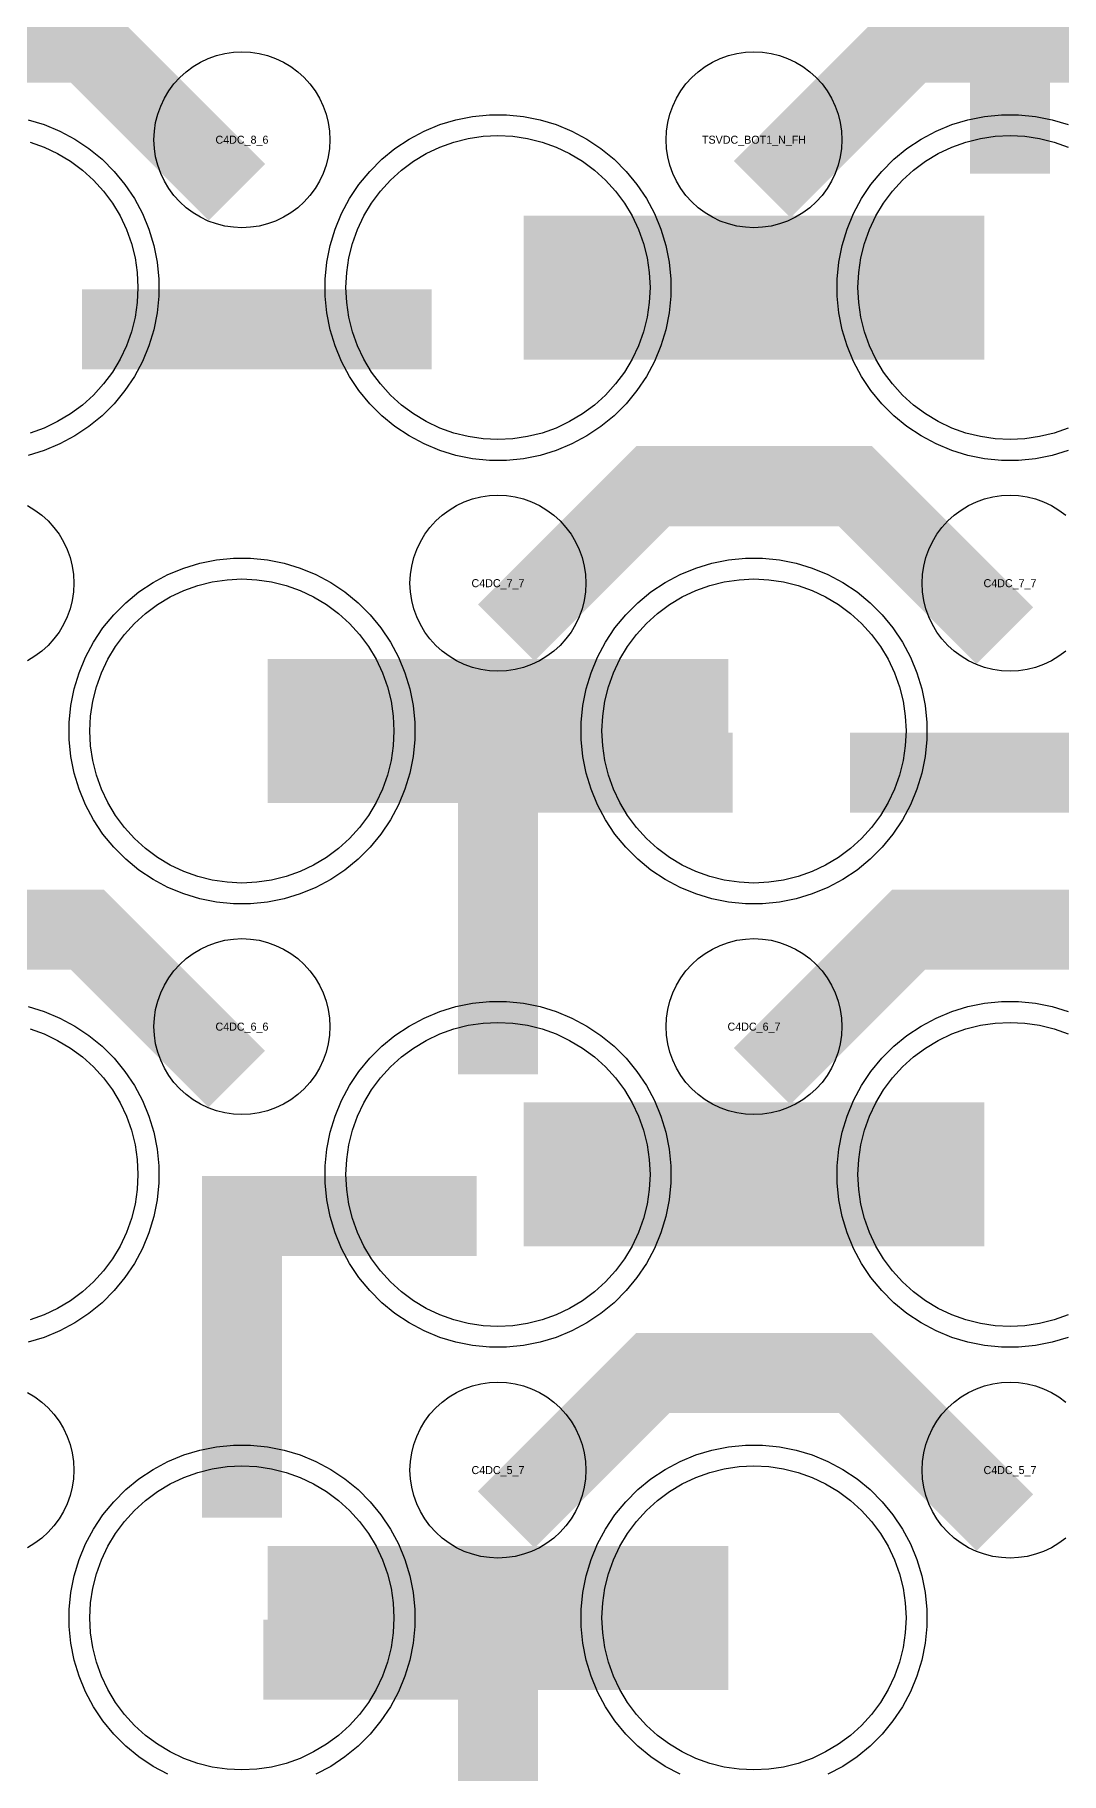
# Model space of a CAD drawing. Extents: x -11880 to 11880, y -14992 to 14992.
# Drawn here: x -9905 to -9584, y -14195 to -13652 of the extents above; entities that cross this region are included whole.
import ezdxf
from ezdxf.enums import TextEntityAlignment as Align

# ---------------------------------------------------------------- set-up
doc = ezdxf.new("R2010")
doc.units = 0
doc.header["$MEASUREMENT"] = 0
for name, color, linetype in [('GDS_775_DT_237', 138, 'CONTINUOUS'), ('RDL1_FS', 34, 'CONTINUOUS'), ('RDL_BS', 160, 'CONTINUOUS')]:
    doc.layers.add(name, color=color, linetype=linetype)

msp = doc.modelspace()

# ---------------------------------------------------------------- linework, layer by layer
at = {"layer": 'RDL1_FS', "color": 241, "true_color": 0xf7abae}
for points in [[(-9760, -13778.559), (-9764.657, -13778.33), (-9769.268, -13777.646), (-9773.791, -13776.514), (-9778.181, -13774.942), (-9782.395, -13772.95), (-9786.395, -13770.552), (-9790.14, -13767.774), (-9793.594, -13764.644), (-9796.724, -13761.19), (-9799.502, -13757.445), (-9801.9, -13753.445), (-9803.892, -13749.231), (-9805.464, -13744.841), (-9806.596, -13740.318), (-9807.28, -13735.707), (-9807.509, -13731.05), (-9807.28, -13726.393), (-9806.596, -13721.782), (-9805.464, -13717.259), (-9803.892, -13712.869), (-9801.9, -13708.655), (-9799.502, -13704.655), (-9796.724, -13700.91), (-9793.594, -13697.456), (-9790.14, -13694.326), (-9786.395, -13691.548), (-9782.395, -13689.15), (-9778.181, -13687.158), (-9773.791, -13685.586), (-9769.268, -13684.454), (-9764.657, -13683.77), (-9760, -13683.541), (-9755.343, -13683.77), (-9750.732, -13684.454), (-9746.209, -13685.586), (-9741.819, -13687.158), (-9737.605, -13689.15), (-9733.605, -13691.548), (-9729.86, -13694.326), (-9726.406, -13697.456), (-9723.276, -13700.91), (-9720.498, -13704.655), (-9718.1, -13708.655), (-9716.108, -13712.869), (-9714.536, -13717.259), (-9713.404, -13721.782), (-9712.72, -13726.393), (-9712.491, -13731.05), (-9712.72, -13735.707), (-9713.404, -13740.318), (-9714.536, -13744.841), (-9716.108, -13749.231), (-9718.1, -13753.445), (-9720.498, -13757.445), (-9723.276, -13761.19), (-9726.406, -13764.644), (-9729.86, -13767.774), (-9733.605, -13770.552), (-9737.605, -13772.95), (-9741.819, -13774.942), (-9746.209, -13776.514), (-9750.732, -13777.646), (-9755.343, -13778.33)], [(-9840, -13917.124), (-9844.657, -13916.895), (-9849.268, -13916.211), (-9853.791, -13915.079), (-9858.181, -13913.507), (-9862.395, -13911.515), (-9866.395, -13909.117), (-9870.14, -13906.339), (-9873.594, -13903.209), (-9876.724, -13899.755), (-9879.502, -13896.01), (-9881.9, -13892.01), (-9883.892, -13887.796), (-9885.464, -13883.406), (-9886.596, -13878.883), (-9887.28, -13874.272), (-9887.509, -13869.615), (-9887.28, -13864.958), (-9886.596, -13860.347), (-9885.464, -13855.824), (-9883.892, -13851.434), (-9881.9, -13847.22), (-9879.502, -13843.22), (-9876.724, -13839.475), (-9873.594, -13836.021), (-9870.14, -13832.891), (-9866.395, -13830.113), (-9862.395, -13827.715), (-9858.181, -13825.723), (-9853.791, -13824.151), (-9849.268, -13823.019), (-9844.657, -13822.335), (-9840, -13822.106), (-9835.343, -13822.335), (-9830.732, -13823.019), (-9826.209, -13824.151), (-9821.819, -13825.723), (-9817.605, -13827.715), (-9813.605, -13830.113), (-9809.86, -13832.891), (-9806.406, -13836.021), (-9803.276, -13839.475), (-9800.498, -13843.22), (-9798.1, -13847.22), (-9796.108, -13851.434), (-9794.536, -13855.824), (-9793.404, -13860.347), (-9792.72, -13864.958), (-9792.491, -13869.615), (-9792.72, -13874.272), (-9793.404, -13878.883), (-9794.536, -13883.406), (-9796.108, -13887.796), (-9798.1, -13892.01), (-9800.498, -13896.01), (-9803.276, -13899.755), (-9806.406, -13903.209), (-9809.86, -13906.339), (-9813.605, -13909.117), (-9817.605, -13911.515), (-9821.819, -13913.507), (-9826.209, -13915.079), (-9830.732, -13916.211), (-9835.343, -13916.895)], [(-9680, -13917.124), (-9684.657, -13916.895), (-9689.268, -13916.211), (-9693.791, -13915.079), (-9698.181, -13913.507), (-9702.395, -13911.515), (-9706.395, -13909.117), (-9710.14, -13906.339), (-9713.594, -13903.209), (-9716.724, -13899.755), (-9719.502, -13896.01), (-9721.9, -13892.01), (-9723.892, -13887.796), (-9725.464, -13883.406), (-9726.596, -13878.883), (-9727.28, -13874.272), (-9727.509, -13869.615), (-9727.28, -13864.958), (-9726.596, -13860.347), (-9725.464, -13855.824), (-9723.892, -13851.434), (-9721.9, -13847.22), (-9719.502, -13843.22), (-9716.724, -13839.475), (-9713.594, -13836.021), (-9710.14, -13832.891), (-9706.395, -13830.113), (-9702.395, -13827.715), (-9698.181, -13825.723), (-9693.791, -13824.151), (-9689.268, -13823.019), (-9684.657, -13822.335), (-9680, -13822.106), (-9675.343, -13822.335), (-9670.732, -13823.019), (-9666.209, -13824.151), (-9661.819, -13825.723), (-9657.605, -13827.715), (-9653.605, -13830.113), (-9649.86, -13832.891), (-9646.406, -13836.021), (-9643.276, -13839.475), (-9640.498, -13843.22), (-9638.1, -13847.22), (-9636.108, -13851.434), (-9634.536, -13855.824), (-9633.404, -13860.347), (-9632.72, -13864.958), (-9632.491, -13869.615), (-9632.72, -13874.272), (-9633.404, -13878.883), (-9634.536, -13883.406), (-9636.108, -13887.796), (-9638.1, -13892.01), (-9640.498, -13896.01), (-9643.276, -13899.755), (-9646.406, -13903.209), (-9649.86, -13906.339), (-9653.605, -13909.117), (-9657.605, -13911.515), (-9661.819, -13913.507), (-9666.209, -13915.079), (-9670.732, -13916.211), (-9675.343, -13916.895)], [(-9760, -14055.689), (-9764.657, -14055.46), (-9769.268, -14054.776), (-9773.791, -14053.644), (-9778.181, -14052.072), (-9782.395, -14050.08), (-9786.395, -14047.682), (-9790.14, -14044.904), (-9793.594, -14041.774), (-9796.724, -14038.32), (-9799.502, -14034.575), (-9801.9, -14030.575), (-9803.892, -14026.361), (-9805.464, -14021.971), (-9806.596, -14017.448), (-9807.28, -14012.837), (-9807.509, -14008.18), (-9807.28, -14003.523), (-9806.596, -13998.912), (-9805.464, -13994.389), (-9803.892, -13989.999), (-9801.9, -13985.785), (-9799.502, -13981.785), (-9796.724, -13978.04), (-9793.594, -13974.586), (-9790.14, -13971.456), (-9786.395, -13968.678), (-9782.395, -13966.28), (-9778.181, -13964.288), (-9773.791, -13962.716), (-9769.268, -13961.584), (-9764.657, -13960.9), (-9760, -13960.671), (-9755.343, -13960.9), (-9750.732, -13961.584), (-9746.209, -13962.716), (-9741.819, -13964.288), (-9737.605, -13966.28), (-9733.605, -13968.678), (-9729.86, -13971.456), (-9726.406, -13974.586), (-9723.276, -13978.04), (-9720.498, -13981.785), (-9718.1, -13985.785), (-9716.108, -13989.999), (-9714.536, -13994.389), (-9713.404, -13998.912), (-9712.72, -14003.523), (-9712.491, -14008.18), (-9712.72, -14012.837), (-9713.404, -14017.448), (-9714.536, -14021.971), (-9716.108, -14026.361), (-9718.1, -14030.575), (-9720.498, -14034.575), (-9723.276, -14038.32), (-9726.406, -14041.774), (-9729.86, -14044.904), (-9733.605, -14047.682), (-9737.605, -14050.08), (-9741.819, -14052.072), (-9746.209, -14053.644), (-9750.732, -14054.776), (-9755.343, -14055.46)], [(-9840, -14194.254), (-9844.657, -14194.025), (-9849.268, -14193.341), (-9853.791, -14192.209), (-9858.181, -14190.637), (-9862.395, -14188.645), (-9866.395, -14186.247), (-9870.14, -14183.469), (-9873.594, -14180.339), (-9876.724, -14176.885), (-9879.502, -14173.14), (-9881.9, -14169.14), (-9883.892, -14164.926), (-9885.464, -14160.536), (-9886.596, -14156.013), (-9887.28, -14151.402), (-9887.509, -14146.745), (-9887.28, -14142.088), (-9886.596, -14137.477), (-9885.464, -14132.954), (-9883.892, -14128.564), (-9881.9, -14124.35), (-9879.502, -14120.35), (-9876.724, -14116.605), (-9873.594, -14113.151), (-9870.14, -14110.021), (-9866.395, -14107.243), (-9862.395, -14104.845), (-9858.181, -14102.853), (-9853.791, -14101.281), (-9849.268, -14100.149), (-9844.657, -14099.465), (-9840, -14099.236), (-9835.343, -14099.465), (-9830.732, -14100.149), (-9826.209, -14101.281), (-9821.819, -14102.853), (-9817.605, -14104.845), (-9813.605, -14107.243), (-9809.86, -14110.021), (-9806.406, -14113.151), (-9803.276, -14116.605), (-9800.498, -14120.35), (-9798.1, -14124.35), (-9796.108, -14128.564), (-9794.536, -14132.954), (-9793.404, -14137.477), (-9792.72, -14142.088), (-9792.491, -14146.745), (-9792.72, -14151.402), (-9793.404, -14156.013), (-9794.536, -14160.536), (-9796.108, -14164.926), (-9798.1, -14169.14), (-9800.498, -14173.14), (-9803.276, -14176.885), (-9806.406, -14180.339), (-9809.86, -14183.469), (-9813.605, -14186.247), (-9817.605, -14188.645), (-9821.819, -14190.637), (-9826.209, -14192.209), (-9830.732, -14193.341), (-9835.343, -14194.025)], [(-9680, -14194.254), (-9684.657, -14194.025), (-9689.268, -14193.341), (-9693.791, -14192.209), (-9698.181, -14190.637), (-9702.395, -14188.645), (-9706.395, -14186.247), (-9710.14, -14183.469), (-9713.594, -14180.339), (-9716.724, -14176.885), (-9719.502, -14173.14), (-9721.9, -14169.14), (-9723.892, -14164.926), (-9725.464, -14160.536), (-9726.596, -14156.013), (-9727.28, -14151.402), (-9727.509, -14146.745), (-9727.28, -14142.088), (-9726.596, -14137.477), (-9725.464, -14132.954), (-9723.892, -14128.564), (-9721.9, -14124.35), (-9719.502, -14120.35), (-9716.724, -14116.605), (-9713.594, -14113.151), (-9710.14, -14110.021), (-9706.395, -14107.243), (-9702.395, -14104.845), (-9698.181, -14102.853), (-9693.791, -14101.281), (-9689.268, -14100.149), (-9684.657, -14099.465), (-9680, -14099.236), (-9675.343, -14099.465), (-9670.732, -14100.149), (-9666.209, -14101.281), (-9661.819, -14102.853), (-9657.605, -14104.845), (-9653.605, -14107.243), (-9649.86, -14110.021), (-9646.406, -14113.151), (-9643.276, -14116.605), (-9640.498, -14120.35), (-9638.1, -14124.35), (-9636.108, -14128.564), (-9634.536, -14132.954), (-9633.404, -14137.477), (-9632.72, -14142.088), (-9632.491, -14146.745), (-9632.72, -14151.402), (-9633.404, -14156.013), (-9634.536, -14160.536), (-9636.108, -14164.926), (-9638.1, -14169.14), (-9640.498, -14173.14), (-9643.276, -14176.885), (-9646.406, -14180.339), (-9649.86, -14183.469), (-9653.605, -14186.247), (-9657.605, -14188.645), (-9661.819, -14190.637), (-9666.209, -14192.209), (-9670.732, -14193.341), (-9675.343, -14194.025)]]:
    msp.add_lwpolyline(points, close=True, dxfattribs=at)
for points in [[(-9581.819, -13774.942), (-9586.209, -13776.514), (-9590.732, -13777.646), (-9595.343, -13778.33), (-9600, -13778.559), (-9604.657, -13778.33), (-9609.268, -13777.646), (-9613.791, -13776.514), (-9618.181, -13774.942), (-9622.395, -13772.95), (-9626.395, -13770.552), (-9630.14, -13767.774), (-9633.594, -13764.644), (-9636.724, -13761.19), (-9639.502, -13757.445), (-9641.9, -13753.445), (-9643.892, -13749.231), (-9645.464, -13744.841), (-9646.596, -13740.318), (-9647.28, -13735.707), (-9647.509, -13731.05), (-9647.28, -13726.393), (-9646.596, -13721.782), (-9645.464, -13717.259), (-9643.892, -13712.869), (-9641.9, -13708.655), (-9639.502, -13704.655), (-9636.724, -13700.91), (-9633.594, -13697.456), (-9630.14, -13694.326), (-9626.395, -13691.548), (-9622.395, -13689.15), (-9618.181, -13687.158), (-9613.791, -13685.586), (-9609.268, -13684.454), (-9604.657, -13683.77), (-9600, -13683.541), (-9595.343, -13683.77), (-9590.732, -13684.454), (-9586.209, -13685.586), (-9581.819, -13687.158)], [(-9906.209, -13685.586), (-9901.819, -13687.158), (-9897.605, -13689.15), (-9893.605, -13691.548), (-9889.86, -13694.326), (-9886.406, -13697.456), (-9883.276, -13700.91), (-9880.498, -13704.655), (-9878.1, -13708.655), (-9876.108, -13712.869), (-9874.536, -13717.259), (-9873.404, -13721.782), (-9872.72, -13726.393), (-9872.491, -13731.05), (-9872.72, -13735.707), (-9873.404, -13740.318), (-9874.536, -13744.841), (-9876.108, -13749.231), (-9878.1, -13753.445), (-9880.498, -13757.445), (-9883.276, -13761.19), (-9886.406, -13764.644), (-9889.86, -13767.774), (-9893.605, -13770.552), (-9897.605, -13772.95), (-9901.819, -13774.942), (-9906.209, -13776.514)], [(-9581.819, -14052.072), (-9586.209, -14053.644), (-9590.732, -14054.776), (-9595.343, -14055.46), (-9600, -14055.689), (-9604.657, -14055.46), (-9609.268, -14054.776), (-9613.791, -14053.644), (-9618.181, -14052.072), (-9622.395, -14050.08), (-9626.395, -14047.682), (-9630.14, -14044.904), (-9633.594, -14041.774), (-9636.724, -14038.32), (-9639.502, -14034.575), (-9641.9, -14030.575), (-9643.892, -14026.361), (-9645.464, -14021.971), (-9646.596, -14017.448), (-9647.28, -14012.837), (-9647.509, -14008.18), (-9647.28, -14003.523), (-9646.596, -13998.912), (-9645.464, -13994.389), (-9643.892, -13989.999), (-9641.9, -13985.785), (-9639.502, -13981.785), (-9636.724, -13978.04), (-9633.594, -13974.586), (-9630.14, -13971.456), (-9626.395, -13968.678), (-9622.395, -13966.28), (-9618.181, -13964.288), (-9613.791, -13962.716), (-9609.268, -13961.584), (-9604.657, -13960.9), (-9600, -13960.671), (-9595.343, -13960.9), (-9590.732, -13961.584), (-9586.209, -13962.716), (-9581.819, -13964.288)]]:
    msp.add_lwpolyline(points, dxfattribs=at)
for points in [[(-9751.998, -13731.05, 45, 45, 0), (-9679.998, -13731.05, 45, 45, 0)], [(-9679.998, -13731.05, 45, 45, 0), (-9607.998, -13731.05, 45, 45, 0)], [(-9831.998, -13869.615, 45, 45, 0), (-9759.998, -13869.615, 45, 45, 0)], [(-9759.998, -13869.615, 45, 45, 0), (-9687.998, -13869.615, 45, 45, 0)], [(-9751.998, -14008.18, 45, 45, 0), (-9679.998, -14008.18, 45, 45, 0)], [(-9679.998, -14008.18, 45, 45, 0), (-9607.998, -14008.18, 45, 45, 0)], [(-9831.998, -14146.745, 45, 45, 0), (-9759.998, -14146.745, 45, 45, 0)], [(-9759.998, -14146.745, 45, 45, 0), (-9687.998, -14146.745, 45, 45, 0)]]:
    msp.add_lwpolyline(points, format="xyseb", dxfattribs=at)
at = {"layer": 'RDL1_FS'}
msp.add_lwpolyline([(-9906.209, -13962.716), (-9901.819, -13964.288), (-9897.605, -13966.28), (-9893.605, -13968.678), (-9889.86, -13971.456), (-9886.406, -13974.586), (-9883.276, -13978.04), (-9880.498, -13981.785), (-9878.1, -13985.785), (-9876.108, -13989.999), (-9874.536, -13994.389), (-9873.404, -13998.912), (-9872.72, -14003.523), (-9872.491, -14008.18), (-9872.72, -14012.837), (-9873.404, -14017.448), (-9874.536, -14021.971), (-9876.108, -14026.361), (-9878.1, -14030.575), (-9880.498, -14034.575), (-9883.276, -14038.32), (-9886.406, -14041.774), (-9889.86, -14044.904), (-9893.605, -14047.682), (-9897.605, -14050.08), (-9901.819, -14052.072), (-9906.209, -14053.644)], dxfattribs=at)
at = {"layer": 'RDL_BS'}
for points in [[(-9600, -13668.51, 25, 25, 0), (-9600, -13642.049, 25, 25, 0)], [(-9841.599, -13701.263, 25, 25, 0), (-9888.313, -13654.549, 25, 25, 0), (-9918.071, -13654.549, 25, 25, 0)], [(-9757.438, -13838.929, 25, 25, 0), (-9711.623, -13793.114, 25, 25, 0), (-9678.07, -13793.114, 25, 25, 0)], [(-9601.599, -13839.828, 25, 25, 0), (-9648.313, -13793.114, 25, 25, 0), (-9678.071, -13793.114, 25, 25, 0)], [(-9760, -13906.036, 25, 25, 0), (-9760, -13953.424, 25, 25, 0)], [(-9841.599, -13978.393, 25, 25, 0), (-9888.313, -13931.679, 25, 25, 0), (-9918.071, -13931.679, 25, 25, 0)], [(-9677.438, -13977.494, 25, 25, 0), (-9631.623, -13931.679, 25, 25, 0), (-9598.07, -13931.679, 25, 25, 0)], [(-9521.599, -13978.393, 25, 25, 0), (-9568.313, -13931.679, 25, 25, 0), (-9598.071, -13931.679, 25, 25, 0)], [(-9840, -14044.601, 25, 25, 0), (-9840, -14091.989, 25, 25, 0)], [(-9757.438, -14116.059, 25, 25, 0), (-9711.623, -14070.244, 25, 25, 0), (-9678.07, -14070.244, 25, 25, 0)], [(-9601.599, -14116.958, 25, 25, 0), (-9648.313, -14070.244, 25, 25, 0), (-9678.071, -14070.244, 25, 25, 0)]]:
    msp.add_lwpolyline(points, format="xyseb", dxfattribs=at)
at = {"layer": 'RDL_BS', "color": 241, "true_color": 0xf7abae}
for points in [[(-9600, -13650.231, 25, 25, 0), (-9600, -13695.439, 25, 25, 0)], [(-9677.438, -13700.364, 25, 25, 0), (-9631.623, -13654.549, 25, 25, 0), (-9598.07, -13654.549, 25, 25, 0)], [(-9521.599, -13701.263, 25, 25, 0), (-9568.313, -13654.549, 25, 25, 0), (-9598.071, -13654.549, 25, 25, 0)], [(-9889.984, -13744.063, 25, 25, 0), (-9780.719, -13744.063, 25, 25, 0)], [(-9760, -13976.905, 25, 25, 0), (-9760, -13870.128, 25, 25, 0)], [(-9772.5, -13882.628, 25, 25, 0), (-9686.667, -13882.628, 25, 25, 0)], [(-9741.827, -13882.628, 25, 25, 0), (-9701.599, -13882.628, 25, 25, 0)], [(-9649.984, -13882.628, 25, 25, 0), (-9540.719, -13882.628, 25, 25, 0)], [(-9840, -14115.47, 25, 25, 0), (-9840, -14008.693, 25, 25, 0)], [(-9852.5, -14021.193, 25, 25, 0), (-9766.667, -14021.193, 25, 25, 0)], [(-9821.827, -14021.193, 25, 25, 0), (-9781.599, -14021.193, 25, 25, 0)], [(-9760, -14254.035, 25, 25, 0), (-9760, -14147.258, 25, 25, 0)], [(-9747.5, -14159.758, 25, 25, 0), (-9833.333, -14159.758, 25, 25, 0)]]:
    msp.add_lwpolyline(points, format="xyseb", dxfattribs=at)
at = {"layer": 'RDL_BS'}
for points in [[(-9840, -13712.356), (-9842.693, -13712.224), (-9845.365, -13711.828), (-9847.984, -13711.171), (-9850.519, -13710.264), (-9852.956, -13709.112), (-9855.28, -13707.719), (-9857.443, -13706.116), (-9859.442, -13704.304), (-9861.254, -13702.305), (-9862.857, -13700.142), (-9864.25, -13697.818), (-9865.402, -13695.381), (-9866.309, -13692.846), (-9866.966, -13690.227), (-9867.362, -13687.555), (-9867.494, -13684.862), (-9867.362, -13682.169), (-9866.966, -13679.497), (-9866.309, -13676.878), (-9865.402, -13674.343), (-9864.25, -13671.906), (-9862.857, -13669.582), (-9861.254, -13667.419), (-9859.442, -13665.42), (-9857.443, -13663.608), (-9855.28, -13662.005), (-9852.956, -13660.612), (-9850.519, -13659.46), (-9847.984, -13658.553), (-9845.365, -13657.896), (-9842.693, -13657.5), (-9840, -13657.368), (-9837.307, -13657.5), (-9834.635, -13657.896), (-9832.016, -13658.553), (-9829.481, -13659.46), (-9827.044, -13660.612), (-9824.72, -13662.005), (-9822.557, -13663.608), (-9820.558, -13665.42), (-9818.746, -13667.419), (-9817.143, -13669.582), (-9815.75, -13671.906), (-9814.598, -13674.343), (-9813.691, -13676.878), (-9813.034, -13679.497), (-9812.638, -13682.169), (-9812.506, -13684.862), (-9812.638, -13687.555), (-9813.034, -13690.227), (-9813.691, -13692.846), (-9814.598, -13695.381), (-9815.75, -13697.818), (-9817.143, -13700.142), (-9818.746, -13702.305), (-9820.558, -13704.304), (-9822.557, -13706.116), (-9824.72, -13707.719), (-9827.044, -13709.112), (-9829.481, -13710.264), (-9832.016, -13711.171), (-9834.635, -13711.828), (-9837.307, -13712.224)], [(-9760, -13850.921), (-9762.693, -13850.789), (-9765.365, -13850.393), (-9767.984, -13849.736), (-9770.519, -13848.829), (-9772.956, -13847.677), (-9775.28, -13846.284), (-9777.443, -13844.681), (-9779.442, -13842.869), (-9781.254, -13840.87), (-9782.857, -13838.707), (-9784.25, -13836.383), (-9785.402, -13833.946), (-9786.309, -13831.411), (-9786.966, -13828.792), (-9787.362, -13826.12), (-9787.494, -13823.427), (-9787.362, -13820.734), (-9786.966, -13818.062), (-9786.309, -13815.443), (-9785.402, -13812.908), (-9784.25, -13810.471), (-9782.857, -13808.147), (-9781.254, -13805.984), (-9779.442, -13803.985), (-9777.443, -13802.173), (-9775.28, -13800.57), (-9772.956, -13799.177), (-9770.519, -13798.025), (-9767.984, -13797.118), (-9765.365, -13796.461), (-9762.693, -13796.065), (-9760, -13795.933), (-9757.307, -13796.065), (-9754.635, -13796.461), (-9752.016, -13797.118), (-9749.481, -13798.025), (-9747.044, -13799.177), (-9744.72, -13800.57), (-9742.557, -13802.173), (-9740.558, -13803.985), (-9738.746, -13805.984), (-9737.143, -13808.147), (-9735.75, -13810.471), (-9734.598, -13812.908), (-9733.691, -13815.443), (-9733.034, -13818.062), (-9732.638, -13820.734), (-9732.506, -13823.427), (-9732.638, -13826.12), (-9733.034, -13828.792), (-9733.691, -13831.411), (-9734.598, -13833.946), (-9735.75, -13836.383), (-9737.143, -13838.707), (-9738.746, -13840.87), (-9740.558, -13842.869), (-9742.557, -13844.681), (-9744.72, -13846.284), (-9747.044, -13847.677), (-9749.481, -13848.829), (-9752.016, -13849.736), (-9754.635, -13850.393), (-9757.307, -13850.789)], [(-9840, -13989.486), (-9842.693, -13989.354), (-9845.365, -13988.958), (-9847.984, -13988.301), (-9850.519, -13987.394), (-9852.956, -13986.242), (-9855.28, -13984.849), (-9857.443, -13983.246), (-9859.442, -13981.434), (-9861.254, -13979.435), (-9862.857, -13977.272), (-9864.25, -13974.948), (-9865.402, -13972.511), (-9866.309, -13969.976), (-9866.966, -13967.357), (-9867.362, -13964.685), (-9867.494, -13961.992), (-9867.362, -13959.299), (-9866.966, -13956.627), (-9866.309, -13954.008), (-9865.402, -13951.473), (-9864.25, -13949.036), (-9862.857, -13946.712), (-9861.254, -13944.549), (-9859.442, -13942.55), (-9857.443, -13940.738), (-9855.28, -13939.135), (-9852.956, -13937.742), (-9850.519, -13936.59), (-9847.984, -13935.683), (-9845.365, -13935.026), (-9842.693, -13934.63), (-9840, -13934.498), (-9837.307, -13934.63), (-9834.635, -13935.026), (-9832.016, -13935.683), (-9829.481, -13936.59), (-9827.044, -13937.742), (-9824.72, -13939.135), (-9822.557, -13940.738), (-9820.558, -13942.55), (-9818.746, -13944.549), (-9817.143, -13946.712), (-9815.75, -13949.036), (-9814.598, -13951.473), (-9813.691, -13954.008), (-9813.034, -13956.627), (-9812.638, -13959.299), (-9812.506, -13961.992), (-9812.638, -13964.685), (-9813.034, -13967.357), (-9813.691, -13969.976), (-9814.598, -13972.511), (-9815.75, -13974.948), (-9817.143, -13977.272), (-9818.746, -13979.435), (-9820.558, -13981.434), (-9822.557, -13983.246), (-9824.72, -13984.849), (-9827.044, -13986.242), (-9829.481, -13987.394), (-9832.016, -13988.301), (-9834.635, -13988.958), (-9837.307, -13989.354)], [(-9680, -13989.486), (-9682.693, -13989.354), (-9685.365, -13988.958), (-9687.984, -13988.301), (-9690.519, -13987.394), (-9692.956, -13986.242), (-9695.28, -13984.849), (-9697.443, -13983.246), (-9699.442, -13981.434), (-9701.254, -13979.435), (-9702.857, -13977.272), (-9704.25, -13974.948), (-9705.402, -13972.511), (-9706.309, -13969.976), (-9706.966, -13967.357), (-9707.362, -13964.685), (-9707.494, -13961.992), (-9707.362, -13959.299), (-9706.966, -13956.627), (-9706.309, -13954.008), (-9705.402, -13951.473), (-9704.25, -13949.036), (-9702.857, -13946.712), (-9701.254, -13944.549), (-9699.442, -13942.55), (-9697.443, -13940.738), (-9695.28, -13939.135), (-9692.956, -13937.742), (-9690.519, -13936.59), (-9687.984, -13935.683), (-9685.365, -13935.026), (-9682.693, -13934.63), (-9680, -13934.498), (-9677.307, -13934.63), (-9674.635, -13935.026), (-9672.016, -13935.683), (-9669.481, -13936.59), (-9667.044, -13937.742), (-9664.72, -13939.135), (-9662.557, -13940.738), (-9660.558, -13942.55), (-9658.746, -13944.549), (-9657.143, -13946.712), (-9655.75, -13949.036), (-9654.598, -13951.473), (-9653.691, -13954.008), (-9653.034, -13956.627), (-9652.638, -13959.299), (-9652.506, -13961.992), (-9652.638, -13964.685), (-9653.034, -13967.357), (-9653.691, -13969.976), (-9654.598, -13972.511), (-9655.75, -13974.948), (-9657.143, -13977.272), (-9658.746, -13979.435), (-9660.558, -13981.434), (-9662.557, -13983.246), (-9664.72, -13984.849), (-9667.044, -13986.242), (-9669.481, -13987.394), (-9672.016, -13988.301), (-9674.635, -13988.958), (-9677.307, -13989.354)], [(-9760, -14128.051), (-9762.693, -14127.919), (-9765.365, -14127.523), (-9767.984, -14126.866), (-9770.519, -14125.959), (-9772.956, -14124.807), (-9775.28, -14123.414), (-9777.443, -14121.811), (-9779.442, -14119.999), (-9781.254, -14118), (-9782.857, -14115.837), (-9784.25, -14113.513), (-9785.402, -14111.076), (-9786.309, -14108.541), (-9786.966, -14105.922), (-9787.362, -14103.25), (-9787.494, -14100.557), (-9787.362, -14097.864), (-9786.966, -14095.192), (-9786.309, -14092.573), (-9785.402, -14090.038), (-9784.25, -14087.601), (-9782.857, -14085.277), (-9781.254, -14083.114), (-9779.442, -14081.115), (-9777.443, -14079.303), (-9775.28, -14077.7), (-9772.956, -14076.307), (-9770.519, -14075.155), (-9767.984, -14074.248), (-9765.365, -14073.591), (-9762.693, -14073.195), (-9760, -14073.063), (-9757.307, -14073.195), (-9754.635, -14073.591), (-9752.016, -14074.248), (-9749.481, -14075.155), (-9747.044, -14076.307), (-9744.72, -14077.7), (-9742.557, -14079.303), (-9740.558, -14081.115), (-9738.746, -14083.114), (-9737.143, -14085.277), (-9735.75, -14087.601), (-9734.598, -14090.038), (-9733.691, -14092.573), (-9733.034, -14095.192), (-9732.638, -14097.864), (-9732.506, -14100.557), (-9732.638, -14103.25), (-9733.034, -14105.922), (-9733.691, -14108.541), (-9734.598, -14111.076), (-9735.75, -14113.513), (-9737.143, -14115.837), (-9738.746, -14118), (-9740.558, -14119.999), (-9742.557, -14121.811), (-9744.72, -14123.414), (-9747.044, -14124.807), (-9749.481, -14125.959), (-9752.016, -14126.866), (-9754.635, -14127.523), (-9757.307, -14127.919)]]:
    msp.add_lwpolyline(points, close=True, dxfattribs=at)
at = {"layer": 'RDL_BS', "color": 241, "true_color": 0xf7abae}
for points in [[(-9680, -13712.356), (-9682.693, -13712.224), (-9685.365, -13711.828), (-9687.984, -13711.171), (-9690.519, -13710.264), (-9692.956, -13709.112), (-9695.28, -13707.719), (-9697.443, -13706.116), (-9699.442, -13704.304), (-9701.254, -13702.305), (-9702.857, -13700.142), (-9704.25, -13697.818), (-9705.402, -13695.381), (-9706.309, -13692.846), (-9706.966, -13690.227), (-9707.362, -13687.555), (-9707.494, -13684.862), (-9707.362, -13682.169), (-9706.966, -13679.497), (-9706.309, -13676.878), (-9705.402, -13674.343), (-9704.25, -13671.906), (-9702.857, -13669.582), (-9701.254, -13667.419), (-9699.442, -13665.42), (-9697.443, -13663.608), (-9695.28, -13662.005), (-9692.956, -13660.612), (-9690.519, -13659.46), (-9687.984, -13658.553), (-9685.365, -13657.896), (-9682.693, -13657.5), (-9680, -13657.368), (-9677.307, -13657.5), (-9674.635, -13657.896), (-9672.016, -13658.553), (-9669.481, -13659.46), (-9667.044, -13660.612), (-9664.72, -13662.005), (-9662.557, -13663.608), (-9660.558, -13665.42), (-9658.746, -13667.419), (-9657.143, -13669.582), (-9655.75, -13671.906), (-9654.598, -13674.343), (-9653.691, -13676.878), (-9653.034, -13679.497), (-9652.638, -13682.169), (-9652.506, -13684.862), (-9652.638, -13687.555), (-9653.034, -13690.227), (-9653.691, -13692.846), (-9654.598, -13695.381), (-9655.75, -13697.818), (-9657.143, -13700.142), (-9658.746, -13702.305), (-9660.558, -13704.304), (-9662.557, -13706.116), (-9664.72, -13707.719), (-9667.044, -13709.112), (-9669.481, -13710.264), (-9672.016, -13711.171), (-9674.635, -13711.828), (-9677.307, -13712.224)], [(-9762.644, -13785.05), (-9767.938, -13784.533), (-9773.165, -13783.487), (-9778.205, -13781.956), (-9783.115, -13779.925), (-9787.777, -13777.433), (-9792.191, -13774.486), (-9796.292, -13771.124), (-9800.074, -13767.342), (-9803.436, -13763.241), (-9806.383, -13758.827), (-9808.875, -13754.165), (-9810.906, -13749.255), (-9812.437, -13744.215), (-9813.483, -13738.988), (-9814, -13733.694), (-9814, -13728.406), (-9813.483, -13723.112), (-9812.437, -13717.885), (-9810.906, -13712.845), (-9808.875, -13707.935), (-9806.383, -13703.273), (-9803.436, -13698.859), (-9800.074, -13694.758), (-9796.292, -13690.976), (-9792.191, -13687.614), (-9787.777, -13684.667), (-9783.115, -13682.175), (-9778.205, -13680.144), (-9773.165, -13678.613), (-9767.938, -13677.567), (-9762.644, -13677.05), (-9757.356, -13677.05), (-9752.062, -13677.567), (-9746.835, -13678.613), (-9741.795, -13680.144), (-9736.885, -13682.175), (-9732.223, -13684.667), (-9727.809, -13687.614), (-9723.708, -13690.976), (-9719.926, -13694.758), (-9716.564, -13698.859), (-9713.617, -13703.273), (-9711.125, -13707.935), (-9709.094, -13712.845), (-9707.563, -13717.885), (-9706.517, -13723.112), (-9706, -13728.406), (-9706, -13733.694), (-9706.517, -13738.988), (-9707.563, -13744.215), (-9709.094, -13749.255), (-9711.125, -13754.165), (-9713.617, -13758.827), (-9716.564, -13763.241), (-9719.926, -13767.342), (-9723.708, -13771.124), (-9727.809, -13774.486), (-9732.223, -13777.433), (-9736.885, -13779.925), (-9741.795, -13781.956), (-9746.835, -13783.487), (-9752.062, -13784.533), (-9757.356, -13785.05)], [(-9842.644, -13923.615), (-9847.938, -13923.098), (-9853.165, -13922.052), (-9858.205, -13920.521), (-9863.115, -13918.49), (-9867.777, -13915.998), (-9872.191, -13913.051), (-9876.292, -13909.689), (-9880.074, -13905.907), (-9883.436, -13901.806), (-9886.383, -13897.392), (-9888.875, -13892.73), (-9890.906, -13887.82), (-9892.437, -13882.78), (-9893.483, -13877.553), (-9894, -13872.259), (-9894, -13866.971), (-9893.483, -13861.677), (-9892.437, -13856.45), (-9890.906, -13851.41), (-9888.875, -13846.5), (-9886.383, -13841.838), (-9883.436, -13837.424), (-9880.074, -13833.323), (-9876.292, -13829.541), (-9872.191, -13826.179), (-9867.777, -13823.232), (-9863.115, -13820.74), (-9858.205, -13818.709), (-9853.165, -13817.178), (-9847.938, -13816.132), (-9842.644, -13815.615), (-9837.356, -13815.615), (-9832.062, -13816.132), (-9826.835, -13817.178), (-9821.795, -13818.709), (-9816.885, -13820.74), (-9812.223, -13823.232), (-9807.809, -13826.179), (-9803.708, -13829.541), (-9799.926, -13833.323), (-9796.564, -13837.424), (-9793.617, -13841.838), (-9791.125, -13846.5), (-9789.094, -13851.41), (-9787.563, -13856.45), (-9786.517, -13861.677), (-9786, -13866.971), (-9786, -13872.259), (-9786.517, -13877.553), (-9787.563, -13882.78), (-9789.094, -13887.82), (-9791.125, -13892.73), (-9793.617, -13897.392), (-9796.564, -13901.806), (-9799.926, -13905.907), (-9803.708, -13909.689), (-9807.809, -13913.051), (-9812.223, -13915.998), (-9816.885, -13918.49), (-9821.795, -13920.521), (-9826.835, -13922.052), (-9832.062, -13923.098), (-9837.356, -13923.615)], [(-9682.644, -13923.615), (-9687.938, -13923.098), (-9693.165, -13922.052), (-9698.205, -13920.521), (-9703.115, -13918.49), (-9707.777, -13915.998), (-9712.191, -13913.051), (-9716.292, -13909.689), (-9720.074, -13905.907), (-9723.436, -13901.806), (-9726.383, -13897.392), (-9728.875, -13892.73), (-9730.906, -13887.82), (-9732.437, -13882.78), (-9733.483, -13877.553), (-9734, -13872.259), (-9734, -13866.971), (-9733.483, -13861.677), (-9732.437, -13856.45), (-9730.906, -13851.41), (-9728.875, -13846.5), (-9726.383, -13841.838), (-9723.436, -13837.424), (-9720.074, -13833.323), (-9716.292, -13829.541), (-9712.191, -13826.179), (-9707.777, -13823.232), (-9703.115, -13820.74), (-9698.205, -13818.709), (-9693.165, -13817.178), (-9687.938, -13816.132), (-9682.644, -13815.615), (-9677.356, -13815.615), (-9672.062, -13816.132), (-9666.835, -13817.178), (-9661.795, -13818.709), (-9656.885, -13820.74), (-9652.223, -13823.232), (-9647.809, -13826.179), (-9643.708, -13829.541), (-9639.926, -13833.323), (-9636.564, -13837.424), (-9633.617, -13841.838), (-9631.125, -13846.5), (-9629.094, -13851.41), (-9627.563, -13856.45), (-9626.517, -13861.677), (-9626, -13866.971), (-9626, -13872.259), (-9626.517, -13877.553), (-9627.563, -13882.78), (-9629.094, -13887.82), (-9631.125, -13892.73), (-9633.617, -13897.392), (-9636.564, -13901.806), (-9639.926, -13905.907), (-9643.708, -13909.689), (-9647.809, -13913.051), (-9652.223, -13915.998), (-9656.885, -13918.49), (-9661.795, -13920.521), (-9666.835, -13922.052), (-9672.062, -13923.098), (-9677.356, -13923.615)], [(-9762.644, -14062.18), (-9767.938, -14061.663), (-9773.165, -14060.617), (-9778.205, -14059.086), (-9783.115, -14057.055), (-9787.777, -14054.563), (-9792.191, -14051.616), (-9796.292, -14048.254), (-9800.074, -14044.472), (-9803.436, -14040.371), (-9806.383, -14035.957), (-9808.875, -14031.295), (-9810.906, -14026.385), (-9812.437, -14021.345), (-9813.483, -14016.118), (-9814, -14010.824), (-9814, -14005.536), (-9813.483, -14000.242), (-9812.437, -13995.015), (-9810.906, -13989.975), (-9808.875, -13985.065), (-9806.383, -13980.403), (-9803.436, -13975.989), (-9800.074, -13971.888), (-9796.292, -13968.106), (-9792.191, -13964.744), (-9787.777, -13961.797), (-9783.115, -13959.305), (-9778.205, -13957.274), (-9773.165, -13955.743), (-9767.938, -13954.697), (-9762.644, -13954.18), (-9757.356, -13954.18), (-9752.062, -13954.697), (-9746.835, -13955.743), (-9741.795, -13957.274), (-9736.885, -13959.305), (-9732.223, -13961.797), (-9727.809, -13964.744), (-9723.708, -13968.106), (-9719.926, -13971.888), (-9716.564, -13975.989), (-9713.617, -13980.403), (-9711.125, -13985.065), (-9709.094, -13989.975), (-9707.563, -13995.015), (-9706.517, -14000.242), (-9706, -14005.536), (-9706, -14010.824), (-9706.517, -14016.118), (-9707.563, -14021.345), (-9709.094, -14026.385), (-9711.125, -14031.295), (-9713.617, -14035.957), (-9716.564, -14040.371), (-9719.926, -14044.472), (-9723.708, -14048.254), (-9727.809, -14051.616), (-9732.223, -14054.563), (-9736.885, -14057.055), (-9741.795, -14059.086), (-9746.835, -14060.617), (-9752.062, -14061.663), (-9757.356, -14062.18)]]:
    msp.add_lwpolyline(points, close=True, dxfattribs=at)
for points in [[(-9581.795, -13781.956), (-9586.835, -13783.487), (-9592.062, -13784.533), (-9597.356, -13785.05), (-9602.644, -13785.05), (-9607.938, -13784.533), (-9613.165, -13783.487), (-9618.205, -13781.956), (-9623.115, -13779.925), (-9627.777, -13777.433), (-9632.191, -13774.486), (-9636.292, -13771.124), (-9640.074, -13767.342), (-9643.436, -13763.241), (-9646.383, -13758.827), (-9648.875, -13754.165), (-9650.906, -13749.255), (-9652.437, -13744.215), (-9653.483, -13738.988), (-9654, -13733.694), (-9654, -13728.406), (-9653.483, -13723.112), (-9652.437, -13717.885), (-9650.906, -13712.845), (-9648.875, -13707.935), (-9646.383, -13703.273), (-9643.436, -13698.859), (-9640.074, -13694.758), (-9636.292, -13690.976), (-9632.191, -13687.614), (-9627.777, -13684.667), (-9623.115, -13682.175), (-9618.205, -13680.144), (-9613.165, -13678.613), (-9607.938, -13677.567), (-9602.644, -13677.05), (-9597.356, -13677.05), (-9592.062, -13677.567), (-9586.835, -13678.613), (-9581.795, -13680.144)], [(-9906.835, -13678.613), (-9901.795, -13680.144), (-9896.885, -13682.175), (-9892.223, -13684.667), (-9887.809, -13687.614), (-9883.708, -13690.976), (-9879.926, -13694.758), (-9876.564, -13698.859), (-9873.617, -13703.273), (-9871.125, -13707.935), (-9869.094, -13712.845), (-9867.563, -13717.885), (-9866.517, -13723.112), (-9866, -13728.406), (-9866, -13733.694), (-9866.517, -13738.988), (-9867.563, -13744.215), (-9869.094, -13749.255), (-9871.125, -13754.165), (-9873.617, -13758.827), (-9876.564, -13763.241), (-9879.926, -13767.342), (-9883.708, -13771.124), (-9887.809, -13774.486), (-9892.223, -13777.433), (-9896.885, -13779.925), (-9901.795, -13781.956), (-9906.835, -13783.487)], [(-9581.795, -14059.086), (-9586.835, -14060.617), (-9592.062, -14061.663), (-9597.356, -14062.18), (-9602.644, -14062.18), (-9607.938, -14061.663), (-9613.165, -14060.617), (-9618.205, -14059.086), (-9623.115, -14057.055), (-9627.777, -14054.563), (-9632.191, -14051.616), (-9636.292, -14048.254), (-9640.074, -14044.472), (-9643.436, -14040.371), (-9646.383, -14035.957), (-9648.875, -14031.295), (-9650.906, -14026.385), (-9652.437, -14021.345), (-9653.483, -14016.118), (-9654, -14010.824), (-9654, -14005.536), (-9653.483, -14000.242), (-9652.437, -13995.015), (-9650.906, -13989.975), (-9648.875, -13985.065), (-9646.383, -13980.403), (-9643.436, -13975.989), (-9640.074, -13971.888), (-9636.292, -13968.106), (-9632.191, -13964.744), (-9627.777, -13961.797), (-9623.115, -13959.305), (-9618.205, -13957.274), (-9613.165, -13955.743), (-9607.938, -13954.697), (-9602.644, -13954.18), (-9597.356, -13954.18), (-9592.062, -13954.697), (-9586.835, -13955.743), (-9581.795, -13957.274)], [(-9863.115, -14195.62), (-9867.777, -14193.128), (-9872.191, -14190.181), (-9876.292, -14186.819), (-9880.074, -14183.037), (-9883.436, -14178.936), (-9886.383, -14174.522), (-9888.875, -14169.86), (-9890.906, -14164.95), (-9892.437, -14159.91), (-9893.483, -14154.683), (-9894, -14149.389), (-9894, -14144.101), (-9893.483, -14138.807), (-9892.437, -14133.58), (-9890.906, -14128.54), (-9888.875, -14123.63), (-9886.383, -14118.968), (-9883.436, -14114.554), (-9880.074, -14110.453), (-9876.292, -14106.671), (-9872.191, -14103.309), (-9867.777, -14100.362), (-9863.115, -14097.87), (-9858.205, -14095.839), (-9853.165, -14094.308), (-9847.938, -14093.262), (-9842.644, -14092.745), (-9837.356, -14092.745), (-9832.062, -14093.262), (-9826.835, -14094.308), (-9821.795, -14095.839), (-9816.885, -14097.87), (-9812.223, -14100.362), (-9807.809, -14103.309), (-9803.708, -14106.671), (-9799.926, -14110.453), (-9796.564, -14114.554), (-9793.617, -14118.968), (-9791.125, -14123.63), (-9789.094, -14128.54), (-9787.563, -14133.58), (-9786.517, -14138.807), (-9786, -14144.101), (-9786, -14149.389), (-9786.517, -14154.683), (-9787.563, -14159.91), (-9789.094, -14164.95), (-9791.125, -14169.86), (-9793.617, -14174.522), (-9796.564, -14178.936), (-9799.926, -14183.037), (-9803.708, -14186.819), (-9807.809, -14190.181), (-9812.223, -14193.128), (-9816.885, -14195.62)], [(-9703.115, -14195.62), (-9707.777, -14193.128), (-9712.191, -14190.181), (-9716.292, -14186.819), (-9720.074, -14183.037), (-9723.436, -14178.936), (-9726.383, -14174.522), (-9728.875, -14169.86), (-9730.906, -14164.95), (-9732.437, -14159.91), (-9733.483, -14154.683), (-9734, -14149.389), (-9734, -14144.101), (-9733.483, -14138.807), (-9732.437, -14133.58), (-9730.906, -14128.54), (-9728.875, -14123.63), (-9726.383, -14118.968), (-9723.436, -14114.554), (-9720.074, -14110.453), (-9716.292, -14106.671), (-9712.191, -14103.309), (-9707.777, -14100.362), (-9703.115, -14097.87), (-9698.205, -14095.839), (-9693.165, -14094.308), (-9687.938, -14093.262), (-9682.644, -14092.745), (-9677.356, -14092.745), (-9672.062, -14093.262), (-9666.835, -14094.308), (-9661.795, -14095.839), (-9656.885, -14097.87), (-9652.223, -14100.362), (-9647.809, -14103.309), (-9643.708, -14106.671), (-9639.926, -14110.453), (-9636.564, -14114.554), (-9633.617, -14118.968), (-9631.125, -14123.63), (-9629.094, -14128.54), (-9627.563, -14133.58), (-9626.517, -14138.807), (-9626, -14144.101), (-9626, -14149.389), (-9626.517, -14154.683), (-9627.563, -14159.91), (-9629.094, -14164.95), (-9631.125, -14169.86), (-9633.617, -14174.522), (-9636.564, -14178.936), (-9639.926, -14183.037), (-9643.708, -14186.819), (-9647.809, -14190.181), (-9652.223, -14193.128), (-9656.885, -14195.62)]]:
    msp.add_lwpolyline(points, dxfattribs=at)
at = {"layer": 'RDL_BS'}
for points in [[(-9582.557, -13844.681), (-9584.72, -13846.284), (-9587.044, -13847.677), (-9589.481, -13848.829), (-9592.016, -13849.736), (-9594.635, -13850.393), (-9597.307, -13850.789), (-9600, -13850.921), (-9602.693, -13850.789), (-9605.365, -13850.393), (-9607.984, -13849.736), (-9610.519, -13848.829), (-9612.956, -13847.677), (-9615.28, -13846.284), (-9617.443, -13844.681), (-9619.442, -13842.869), (-9621.254, -13840.87), (-9622.857, -13838.707), (-9624.25, -13836.383), (-9625.402, -13833.946), (-9626.309, -13831.411), (-9626.966, -13828.792), (-9627.362, -13826.12), (-9627.494, -13823.427), (-9627.362, -13820.734), (-9626.966, -13818.062), (-9626.309, -13815.443), (-9625.402, -13812.908), (-9624.25, -13810.471), (-9622.857, -13808.147), (-9621.254, -13805.984), (-9619.442, -13803.985), (-9617.443, -13802.173), (-9615.28, -13800.57), (-9612.956, -13799.177), (-9610.519, -13798.025), (-9607.984, -13797.118), (-9605.365, -13796.461), (-9602.693, -13796.065), (-9600, -13795.933), (-9597.307, -13796.065), (-9594.635, -13796.461), (-9592.016, -13797.118), (-9589.481, -13798.025), (-9587.044, -13799.177), (-9584.72, -13800.57), (-9582.557, -13802.173)], [(-9907.044, -13799.177), (-9904.72, -13800.57), (-9902.557, -13802.173), (-9900.558, -13803.985), (-9898.746, -13805.984), (-9897.143, -13808.147), (-9895.75, -13810.471), (-9894.598, -13812.908), (-9893.691, -13815.443), (-9893.034, -13818.062), (-9892.638, -13820.734), (-9892.506, -13823.427), (-9892.638, -13826.12), (-9893.034, -13828.792), (-9893.691, -13831.411), (-9894.598, -13833.946), (-9895.75, -13836.383), (-9897.143, -13838.707), (-9898.746, -13840.87), (-9900.558, -13842.869), (-9902.557, -13844.681), (-9904.72, -13846.284), (-9907.044, -13847.677)], [(-9906.835, -13955.743), (-9901.795, -13957.274), (-9896.885, -13959.305), (-9892.223, -13961.797), (-9887.809, -13964.744), (-9883.708, -13968.106), (-9879.926, -13971.888), (-9876.564, -13975.989), (-9873.617, -13980.403), (-9871.125, -13985.065), (-9869.094, -13989.975), (-9867.563, -13995.015), (-9866.517, -14000.242), (-9866, -14005.536), (-9866, -14010.824), (-9866.517, -14016.118), (-9867.563, -14021.345), (-9869.094, -14026.385), (-9871.125, -14031.295), (-9873.617, -14035.957), (-9876.564, -14040.371), (-9879.926, -14044.472), (-9883.708, -14048.254), (-9887.809, -14051.616), (-9892.223, -14054.563), (-9896.885, -14057.055), (-9901.795, -14059.086), (-9906.835, -14060.617)], [(-9582.557, -14121.811), (-9584.72, -14123.414), (-9587.044, -14124.807), (-9589.481, -14125.959), (-9592.016, -14126.866), (-9594.635, -14127.523), (-9597.307, -14127.919), (-9600, -14128.051), (-9602.693, -14127.919), (-9605.365, -14127.523), (-9607.984, -14126.866), (-9610.519, -14125.959), (-9612.956, -14124.807), (-9615.28, -14123.414), (-9617.443, -14121.811), (-9619.442, -14119.999), (-9621.254, -14118), (-9622.857, -14115.837), (-9624.25, -14113.513), (-9625.402, -14111.076), (-9626.309, -14108.541), (-9626.966, -14105.922), (-9627.362, -14103.25), (-9627.494, -14100.557), (-9627.362, -14097.864), (-9626.966, -14095.192), (-9626.309, -14092.573), (-9625.402, -14090.038), (-9624.25, -14087.601), (-9622.857, -14085.277), (-9621.254, -14083.114), (-9619.442, -14081.115), (-9617.443, -14079.303), (-9615.28, -14077.7), (-9612.956, -14076.307), (-9610.519, -14075.155), (-9607.984, -14074.248), (-9605.365, -14073.591), (-9602.693, -14073.195), (-9600, -14073.063), (-9597.307, -14073.195), (-9594.635, -14073.591), (-9592.016, -14074.248), (-9589.481, -14075.155), (-9587.044, -14076.307), (-9584.72, -14077.7), (-9582.557, -14079.303)], [(-9907.044, -14076.307), (-9904.72, -14077.7), (-9902.557, -14079.303), (-9900.558, -14081.115), (-9898.746, -14083.114), (-9897.143, -14085.277), (-9895.75, -14087.601), (-9894.598, -14090.038), (-9893.691, -14092.573), (-9893.034, -14095.192), (-9892.638, -14097.864), (-9892.506, -14100.557), (-9892.638, -14103.25), (-9893.034, -14105.922), (-9893.691, -14108.541), (-9894.598, -14111.076), (-9895.75, -14113.513), (-9897.143, -14115.837), (-9898.746, -14118), (-9900.558, -14119.999), (-9902.557, -14121.811), (-9904.72, -14123.414), (-9907.044, -14124.807)]]:
    msp.add_lwpolyline(points, dxfattribs=at)

# ---------------------------------------------------------------- texts
at = {"layer": 'GDS_775_DT_237'}
for s, p in [('C4DC_8_6', (-9840, -13684.862)), ('C4DC_8_6', (-9840, -13684.862)), ('C4DC_7_7', (-9760, -13823.427)), ('C4DC_7_7', (-9760, -13823.427)), ('C4DC_7_7', (-9600, -13823.427)), ('C4DC_7_7', (-9600, -13823.427)), ('C4DC_6_6', (-9840, -13961.992)), ('C4DC_6_6', (-9840, -13961.992)), ('C4DC_6_7', (-9680, -13961.992)), ('C4DC_6_7', (-9680, -13961.992)), ('C4DC_5_7', (-9760, -14100.557)), ('C4DC_5_7', (-9760, -14100.557)), ('C4DC_5_7', (-9600, -14100.557)), ('C4DC_5_7', (-9600, -14100.557))]:
    msp.add_text(s, height=2.5, dxfattribs=at).set_placement(p, align=Align.MIDDLE_CENTER)
at = {"layer": 'GDS_775_DT_237', "color": 241, "true_color": 0xf7abae}
msp.add_text('TSVDC_BOT1_N_FH', height=2.5, dxfattribs=at).set_placement((-9680, -13684.862), align=Align.MIDDLE_CENTER)
msp.add_text('TSVDC_BOT1_N_FH', height=2.5, dxfattribs=at).set_placement((-9680, -13684.862), align=Align.MIDDLE_CENTER)

doc.saveas('drawing.dxf')
